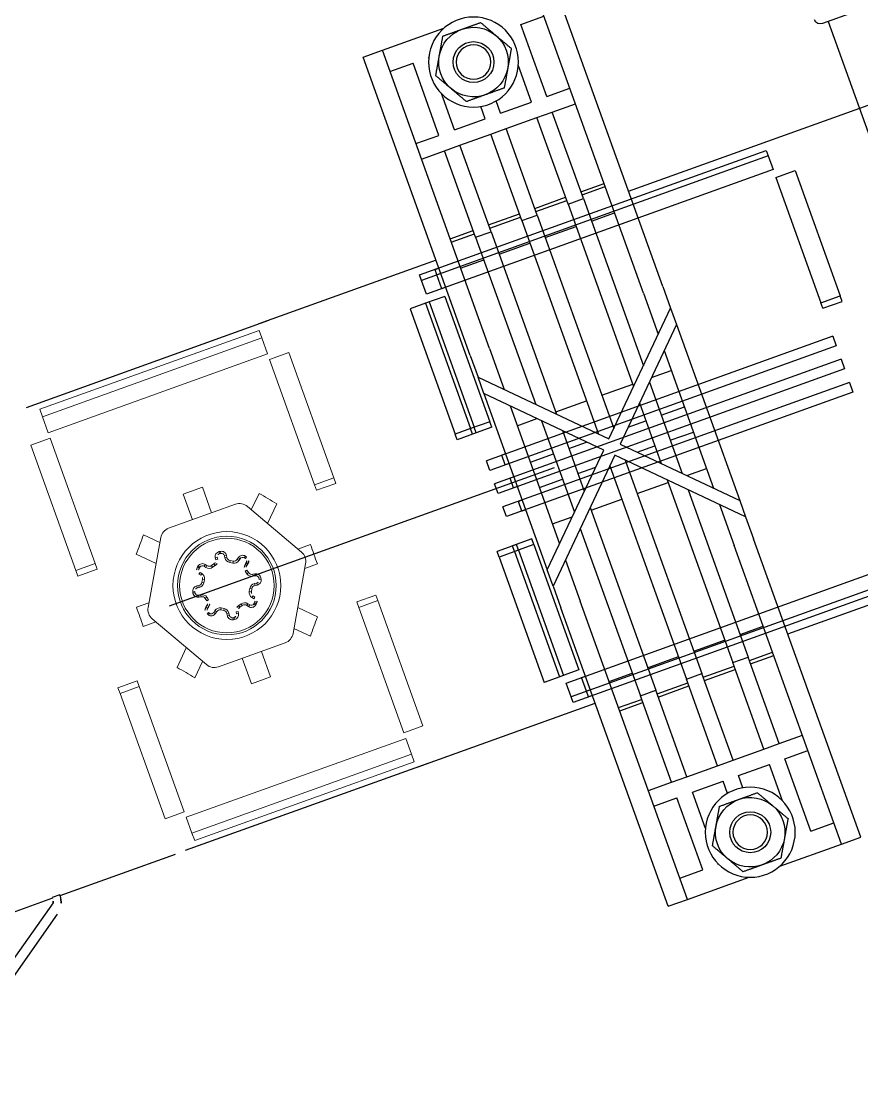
# Model space of a CAD drawing. Header units: millimetres. Extents: x 646993 to 648849, y 9708034 to 9709424.
# Drawn here: x 648237.9646 to 648238.17, y 9709064.9451 to 9709065.205 of the extents above; entities that cross this region are included whole.
import ezdxf

# ---------------------------------------------------------------- set-up
doc = ezdxf.new("R2010")
doc.units = ezdxf.units.MM
doc.header["$LTSCALE"] = 5
doc.header["$XCLIPFRAME"] = 2
doc.linetypes.add('TRAZO_Y_PUNTO', pattern=[1, 0.5, -0.25, 0, -0.25])
doc.layers.add('01-TEXTOS', color=4, linetype='Continuous')
doc.styles.add('Tex40', font='romans.shx', dxfattribs={"width": 0.7, "height": 0.045})
doc.dimstyles.new('1_25', dxfattribs={"dimtxt": 0.055, "dimasz": 0.02, "dimexe": 0.015, "dimexo": 0, "dimgap": 0.0375, "dimtad": 1, "dimtoh": 1, "dimzin": 1, "dimdsep": 46, "dimtxsty": 'Tex40', "dimblk": 'DOT', "dimcen": 0, "dimdle": 0.0375, "dimclrd": 256, "dimclre": 256, "dimclrt": 4, "dimadec": 0, "dimazin": 1, "dimtfac": 1, "dimtix": 1, "dimtmove": 1, "dimatfit": 0, "dimldrblk": 'DOTSMALL', "dimfxl": 0.0015, "dimtfill": 1, "dimtolj": 1, "dimtzin": 0, "dimlwd": -1, "dimlwe": -1, "dimarcsym": 0})
picture_1 = doc.add_image_def('image1.jpg', size_in_pixel=(1920, 925))
picture_2 = doc.add_image_def('image2.ecw', size_in_pixel=(12715, 11262))

# ---------------------------------------------------------------- blocks, each defined once
blk = doc.blocks.new('DIGESTOR_CAMPAMENTOS')
for p, q in [((-0.05750000000034561, -0.5705194696471381), (-0.05750000000034561, -0.4245194696471799)), ((0.05749999999977717, -0.5705194696471381), (0.05749999999977717, -0.4245194696471799)), ((-0.08000000000060936, -0.4460908982182445), (-0.08000000000060936, -0.512090898218247)), ((-0.08000000000060936, -0.5105908982182541), (0.07999999999969987, -0.5105908982182541)), ((-0.04850000000021737, -0.5355194696470846), (-0.04850000000021737, -0.5305194696471176)), ((-0.04850000000021737, -0.5305194696471176), (-0.01595171326835043, -0.5305194696471176)), ((-0.01595171326846412, -0.5355194696470846), (-0.01595171326846412, -0.5305194696471176)), ((-0.01450000000022555, -0.5305194696471176), (-0.01595171326846412, -0.5305194696471176)), ((-0.01450000000022555, -0.5355194696470846), (-0.01450000000022555, -0.5305194696471176)), ((-0.05548909423157511, -0.5355194696470846), (-0.05405440560969055, -0.5355194696470846)), ((-0.05548909423146142, -0.625519469647088), (-0.05548909423157511, -0.5355194696470846)), ((-0.05405440560969055, -0.5355194696470846), (-0.05049752469210489, -0.5355194696470846)), ((-0.05405440560969055, -0.5355194696470846), (-0.05405440560969055, -0.625519469647088)), ((-0.05049752469210489, -0.5355194696470846), (-0.05049752469210489, -0.625519469647088)), ((-0.04850000000021737, -0.5355194696470846), (-0.01595171326835043, -0.5355194696470846)), ((-0.01450000000022555, -0.5355194696470846), (-0.01595171326846412, -0.5355194696470846)), ((-0.007249999999771717, -0.5355194696470846), (-0.004750000000058208, -0.5355194696470846)), ((-0.007249999999771717, -0.5355194696470846), (-0.007249999999771717, -0.625519469647088)), ((-0.004750000000058208, -0.5355194696470846), (-0.004750000000058208, -0.625519469647088)), ((-0.001250000000368345, -0.5355194696470846), (-0.001250000000368345, -0.625519469647088)), ((-0.001250000000368345, -0.5355194696470846), (0.001249999999799911, -0.5355194696470846)), ((0.001249999999799911, -0.5355194696470846), (0.001249999999799911, -0.625519469647088)), ((0.004749999999944521, -0.5355194696470846), (0.007249999999771717, -0.5355194696470846)), ((0.004749999999944521, -0.5355194696470846), (0.004749999999944521, -0.625519469647088)), ((0.007249999999771717, -0.5355194696470846), (0.007249999999771717, -0.625519469647088)), ((0.05049752469165014, -0.625519469647088), (0.05049752469165014, -0.5355194696470846)), ((0.05405440560912211, -0.5355194696470846), (0.05405440560912211, -0.625519469647088)), ((0.05548909423146142, -0.5355194696470846), (0.05548909423134774, -0.625519469647088)), ((-0.03276529816889706, -0.5705194696471381), (-0.1102500000000646, -0.5705194696471381)), ((-0.03276529816889706, -0.5705194696471381), (-0.02712132034378101, -0.5705194696471381)), ((-0.002121320343803745, -0.5955194696471438), (-0.02712132034378101, -0.5705194696471381)), ((-0.02712132034378101, -0.5705194696471381), (-0.02287867965674195, -0.5705194696471381)), ((-0.02287867965674195, -0.5705194696471381), (-2.273736754432321e-13, -0.5933981493035674)), ((-0.02287867965662826, -0.5705194696471381), (0.02287867965605983, -0.5705194696471381)), ((-2.273736754432321e-13, -0.5933981493035674), (0.02287867965605983, -0.5705194696471381)), ((0.02712132034321257, -0.5705194696471381), (0.002121320343348998, -0.5955194696471438)), ((0.02287867965605983, -0.5705194696471381), (0.02712132034321257, -0.5705194696471381)), ((0.02712132034321257, -0.5705194696471381), (0.03276529816832863, -0.5705194696471381)), ((0.1102499999999509, -0.5705194696471381), (0.03276529816832863, -0.5705194696471381)), ((0.1102499999999509, -0.5755194696471051), (0.1102499999999509, -0.5705194696471381)), ((-0.03276529816889706, -0.5755194696471051), (-0.1102500000000646, -0.5755194696471051)), ((-0.1047500000001946, -0.5815194696471053), (-0.1047500000001946, -0.5755194696471051)), ((-0.0860000000003538, -0.5815194696471053), (-0.0860000000003538, -0.5755194696471051)), ((-0.08200000000022101, -0.5815194696471053), (-0.08200000000022101, -0.5755194696471051)), ((-0.06129641098800676, -0.5815194696471053), (-0.06129641098800676, -0.5755194696471051)), ((-0.0604573986795458, -0.5815194696471053), (-0.0604573986795458, -0.5755194696471051)), ((-0.05368659050463975, -0.5815194696471053), (-0.05368659050463975, -0.5755194696471051)), ((-0.03276529816889706, -0.5755194696471051), (-0.02212132034378556, -0.5755194696471051)), ((-0.01787867965663281, -0.5755194696471051), (0.01787867965606438, -0.5755194696471051)), ((-0.01275000000021009, -0.5806481493035278), (-0.01275000000021009, -0.5755194696471051)), ((-0.00325816588087946, -0.5815194696471053), (-0.00325816588087946, -0.5755194696471051)), ((0.003258165880311026, -0.5815194696471053), (0.003258165880311026, -0.5755194696471051)), ((0.01274999999964166, -0.5806481493035278), (0.01274999999964166, -0.5755194696471051)), ((0.02212132034321712, -0.5755194696471051), (0.03276529816832863, -0.5755194696471051)), ((0.1102499999999509, -0.5755194696471051), (0.03276529816832863, -0.5755194696471051)), ((0.05368659050441238, -0.5815194696471053), (0.05368659050441238, -0.5755194696471051)), ((0.06045739867897737, -0.5815194696471053), (0.06045739867897737, -0.5755194696471051)), ((0.06129641098777938, -0.5815194696471053), (0.06129641098777938, -0.5755194696471051)), ((0.08199999999965257, -0.5815194696471053), (0.08199999999965257, -0.5755194696471051)), ((0.08599999999978536, -0.5815194696471053), (0.08599999999978536, -0.5755194696471051)), ((0.1047499999996262, -0.5815194696471053), (0.1047499999996262, -0.5755194696471051)), ((0.1102499999999509, -0.591527289789866), (0.1102499999999509, -0.5755194696471051)), ((-0.0860000000003538, -0.5815194696471053), (-0.1047500000001946, -0.5815194696471053)), ((-0.08200000000022101, -0.5855194696471813), (-0.08200000000022101, -0.5815194696471053)), ((-0.05953816804367307, -0.5815194696471053), (-0.08200000000022101, -0.5815194696471053)), ((-0.05953816804367307, -0.5855194696471813), (-0.05953816804367307, -0.5815194696471053)), ((-0.05953816804367307, -0.5815194696471053), (-0.01612132034381375, -0.5815194696471053)), ((-0.01187867965677469, -0.5815194696471053), (0.01187867965620626, -0.5815194696471053)), ((0.01612132034324532, -0.5815194696471053), (0.05953816804310463, -0.5815194696471053)), ((0.05953816804310463, -0.5855194696471813), (0.05953816804310463, -0.5815194696471053)), ((0.08199999999965257, -0.5815194696471053), (0.05953816804310463, -0.5815194696471053)), ((0.08199999999965257, -0.5855194696471813), (0.08199999999965257, -0.5815194696471053)), ((0.1047499999996262, -0.5815194696471053), (0.08599999999978536, -0.5815194696471053)), ((-0.1045825757037164, -0.5855194696471813), (-0.1047500000001946, -0.5855194696471813)), ((-0.1047500000001946, -0.585597902226624), (-0.1047500000001946, -0.5855194696471813)), ((-0.0860000000003538, -0.5855194696471813), (-0.09541742430042177, -0.5855194696471813)), ((-0.0860000000003538, -0.5935194696471058), (-0.0860000000003538, -0.5855194696471813)), ((-0.08200000000022101, -0.5935194696471058), (-0.08200000000022101, -0.5855194696471813)), ((-0.05953816804367307, -0.5855194696471813), (-0.08200000000022101, -0.5855194696471813)), ((-0.06129641098800676, -0.5935194696471058), (-0.06129641098800676, -0.5855194696471813)), ((-0.0604573986795458, -0.5935194696471058), (-0.0604573986795458, -0.5855194696471813)), ((-0.05953816804367307, -0.5855194696471813), (-0.01212132034379465, -0.5855194696471813)), ((-0.05368659050463975, -0.5935194696471058), (-0.05368659050463975, -0.5855194696471813)), ((-0.01275000000021009, -0.5935194696471058), (-0.01275000000021009, -0.5855194696471813)), ((-0.007878679656641907, -0.5855194696471813), (0.00787867965618716, -0.5855194696471813)), ((-0.00325816588087946, -0.5901399834229153), (-0.00325816588087946, -0.5855194696471813)), ((0.003258165880311026, -0.5901399834229153), (0.003258165880311026, -0.5855194696471813)), ((0.01212132034322622, -0.5855194696471813), (0.05953816804310463, -0.5855194696471813)), ((0.01274999999964166, -0.5935194696471058), (0.01274999999964166, -0.5855194696471813)), ((0.05368659050441238, -0.5935194696471058), (0.05368659050441238, -0.5855194696471813)), ((0.08199999999965257, -0.5855194696471813), (0.05953816804310463, -0.5855194696471813)), ((0.06045739867897737, -0.5935194696471058), (0.06045739867897737, -0.5855194696471813)), ((0.06129641098777938, -0.5935194696471058), (0.06129641098777938, -0.5855194696471813)), ((0.08199999999965257, -0.5935194696471058), (0.08199999999965257, -0.5855194696471813)), ((0.08599999999978536, -0.5935194696471058), (0.08599999999978536, -0.5855194696471813)), ((0.09541742431338207, -0.5855194696471813), (0.08599999999978536, -0.5855194696471813)), ((0.1047499999996262, -0.5855194696471813), (0.1045825756899603, -0.5855194696471813)), ((0.1047499999996262, -0.5855979022328768), (0.1047499999996262, -0.5855194696471813)), ((-0.0860000000003538, -0.5935194696471058), (-0.08918334617510482, -0.5935194696471058)), ((-0.08200000000022101, -0.5975194696471817), (-0.08200000000022101, -0.5935194696471058)), ((-0.05953816804367307, -0.5935194696471058), (-0.08200000000022101, -0.5935194696471058)), ((-0.05953816804367307, -0.5975194696471817), (-0.05953816804367307, -0.5935194696471058)), ((-0.05953816804367307, -0.5935194696471058), (-0.004121320343642765, -0.5935194696471058)), ((0.004121320343529078, -0.5935194696471058), (0.05953816804310463, -0.5935194696471058)), ((0.05953816804310463, -0.5975194696471817), (0.05953816804310463, -0.5935194696471058)), ((0.08199999999965257, -0.5935194696471058), (0.05953816804310463, -0.5935194696471058)), ((0.08199999999965257, -0.5975194696471817), (0.08199999999965257, -0.5935194696471058)), ((0.08918334617590062, -0.5935194696471058), (0.08599999999978536, -0.5935194696471058)), ((-0.0860000000003538, -0.5975194696471817), (-0.089183346176128, -0.5975194696471817)), ((-0.0860000000003538, -0.6055194696471062), (-0.0860000000003538, -0.5975194696471817)), ((-0.08200000000022101, -0.6055194696471062), (-0.08200000000022101, -0.5975194696471817)), ((-0.05953816804367307, -0.5975194696471817), (-0.08200000000022101, -0.5975194696471817)), ((-0.06129641098800676, -0.6055194696471062), (-0.06129641098800676, -0.5975194696471817)), ((-0.0604573986795458, -0.6055194696471062), (-0.0604573986795458, -0.5975194696471817)), ((-0.05953816804367307, -0.5975194696471817), (-0.004121320343642765, -0.5975194696471817)), ((-0.05368659050463975, -0.6055194696471062), (-0.05368659050463975, -0.5975194696471817)), ((-0.02712132034378101, -0.6205194696471779), (-0.002121320343803745, -0.5955194696471438)), ((-2.273736754432321e-13, -0.5976407899906633), (-0.02287867965674195, -0.6205194696471779)), ((-0.01275000000021009, -0.6055194696471062), (-0.01275000000021009, -0.5975194696471817)), ((0.02287867965605983, -0.6205194696471779), (-2.273736754432321e-13, -0.5976407899906633)), ((0.002121320343348998, -0.5955194696471438), (0.02712132034321257, -0.6205194696471779)), ((0.004121320343529078, -0.5975194696471817), (0.05953816804310463, -0.5975194696471817)), ((0.01274999999964166, -0.6055194696471062), (0.01274999999964166, -0.5975194696471817)), ((0.05368659050441238, -0.6055194696471062), (0.05368659050441238, -0.5975194696471817)), ((0.08199999999965257, -0.5975194696471817), (0.05953816804310463, -0.5975194696471817)), ((0.06045739867897737, -0.6055194696471062), (0.06045739867897737, -0.5975194696471817)), ((0.06129641098777938, -0.6055194696471062), (0.06129641098777938, -0.5975194696471817)), ((0.08199999999965257, -0.6055194696471062), (0.08199999999965257, -0.5975194696471817)), ((0.08599999999978536, -0.6055194696471062), (0.08599999999978536, -0.5975194696471817)), ((0.08918334617453638, -0.5975194696471817), (0.08599999999978536, -0.5975194696471817)), ((-0.1102500000000646, -0.6155194696470971), (-0.1102500000000646, -0.5995116495043646)), ((0.1102499999999509, -0.6155194696470971), (0.1102499999999509, -0.5995116495105322)), ((-0.00325816588087946, -0.6055194696471062), (-0.00325816588087946, -0.6008989558714006)), ((0.003258165880311026, -0.6055194696471062), (0.003258165880311026, -0.6008989558714006)), ((-0.1047500000001946, -0.6055194696471062), (-0.1047500000001946, -0.6054410370613823)), ((-0.1045825756901877, -0.6055194696471062), (-0.1047500000001946, -0.6055194696471062)), ((-0.0860000000003538, -0.6055194696471062), (-0.0954174243139505, -0.6055194696471062)), ((-0.08200000000022101, -0.6095194696471822), (-0.08200000000022101, -0.6055194696471062)), ((-0.05953816804367307, -0.6055194696471062), (-0.08200000000022101, -0.6055194696471062)), ((-0.05953816804367307, -0.6095194696471822), (-0.05953816804367307, -0.6055194696471062)), ((-0.05953816804367307, -0.6055194696471062), (-0.01212132034379465, -0.6055194696471062)), ((-0.007878679656641907, -0.6055194696471062), (0.00787867965618716, -0.6055194696471062)), ((0.01212132034322622, -0.6055194696471062), (0.05953816804310463, -0.6055194696471062)), ((0.08199999999965257, -0.6055194696471062), (0.05953816804310463, -0.6055194696471062)), ((0.05953816804310463, -0.6095194696471822), (0.05953816804310463, -0.6055194696471062)), ((0.08199999999965257, -0.6095194696471822), (0.08199999999965257, -0.6055194696471062)), ((0.09541742429973965, -0.6055194696471062), (0.08599999999978536, -0.6055194696471062)), ((0.1047499999996262, -0.6055194696471062), (0.104582575703148, -0.6055194696471062)), ((0.1047499999996262, -0.6055194696471062), (0.1047499999996262, -0.6054410370675214)), ((-0.1047500000001946, -0.6155194696470971), (-0.1047500000001946, -0.6095194696471822)), ((-0.0860000000003538, -0.6095194696471822), (-0.1047500000001946, -0.6095194696471822)), ((-0.0860000000003538, -0.6155194696470971), (-0.0860000000003538, -0.6095194696471822)), ((-0.08200000000022101, -0.6155194696470971), (-0.08200000000022101, -0.6095194696471822)), ((-0.05953816804367307, -0.6095194696471822), (-0.08200000000022101, -0.6095194696471822)), ((-0.06129641098800676, -0.6155194696470971), (-0.06129641098800676, -0.6095194696471822)), ((-0.0604573986795458, -0.6155194696470971), (-0.0604573986795458, -0.6095194696471822)), ((-0.05953816804367307, -0.6095194696471822), (-0.01612132034381375, -0.6095194696471822)), ((-0.05368659050463975, -0.6155194696470971), (-0.05368659050463975, -0.6095194696471822)), ((-0.01275000000021009, -0.6155194696470971), (-0.01275000000021009, -0.6103907899906176)), ((-0.01187867965677469, -0.6095194696471822), (0.01187867965620626, -0.6095194696471822)), ((-0.00325816588087946, -0.6155194696470971), (-0.00325816588087946, -0.6095194696471822)), ((0.003258165880311026, -0.6155194696470971), (0.003258165880311026, -0.6095194696471822)), ((0.01274999999964166, -0.6155194696470971), (0.01274999999964166, -0.6103907899906176)), ((0.01612132034324532, -0.6095194696471822), (0.05953816804310463, -0.6095194696471822)), ((0.05368659050441238, -0.6155194696470971), (0.05368659050441238, -0.6095194696471822)), ((0.08199999999965257, -0.6095194696471822), (0.05953816804310463, -0.6095194696471822)), ((0.06045739867897737, -0.6155194696470971), (0.06045739867897737, -0.6095194696471822)), ((0.06129641098777938, -0.6155194696470971), (0.06129641098777938, -0.6095194696471822)), ((0.08199999999965257, -0.6155194696470971), (0.08199999999965257, -0.6095194696471822)), ((0.08599999999978536, -0.6155194696470971), (0.08599999999978536, -0.6095194696471822)), ((0.1047499999996262, -0.6095194696471822), (0.08599999999978536, -0.6095194696471822)), ((0.1047499999996262, -0.6155194696470971), (0.1047499999996262, -0.6095194696471822)), ((-0.1102500000000646, -0.6205194696471779), (-0.1102500000000646, -0.6155194696470971)), ((-0.03276529816889706, -0.6155194696470971), (-0.1102500000000646, -0.6155194696470971)), ((-0.03276529816889706, -0.6155194696470971), (-0.02212132034378556, -0.6155194696470971)), ((-0.01787867965663281, -0.6155194696470971), (0.01787867965606438, -0.6155194696470971)), ((0.02212132034321712, -0.6155194696470971), (0.03276529816832863, -0.6155194696470971)), ((0.1102499999999509, -0.6155194696470971), (0.03276529816832863, -0.6155194696470971)), ((0.1102499999999509, -0.6205194696471779), (0.1102499999999509, -0.6155194696470971)), ((-0.03276529816889706, -0.6205194696471779), (-0.1102500000000646, -0.6205194696471779)), ((-0.05750000000034561, -0.6205194696471779), (-0.05750000000034561, -0.6665194696468291)), ((-0.05548909423157511, -0.6215194696470974), (-0.05548909423157511, -0.6205194696471779)), ((-0.05405440560969055, -0.6205194696471779), (-0.05405440560969055, -0.6215194696470974)), ((-0.05049752469221858, -0.6205194696471779), (-0.05049752469221858, -0.6215194696470974)), ((-0.03276529816889706, -0.6205194696471779), (-0.02712132034378101, -0.6205194696471779)), ((-0.02287867965674195, -0.6205194696471779), (-0.02712132034378101, -0.6205194696471779)), ((-0.02287867965662826, -0.6205194696471779), (0.02287867965605983, -0.6205194696471779)), ((-0.007249999999771717, -0.6205194696471779), (-0.007249999999771717, -0.6215194696470974)), ((-0.004750000000058208, -0.6205194696471779), (-0.004750000000058208, -0.6215194696470974)), ((-0.001250000000368345, -0.6205194696471779), (-0.001250000000368345, -0.6215194696470974)), ((0.001249999999799911, -0.6205194696471779), (0.001249999999799911, -0.6215194696470974)), ((0.004749999999944521, -0.6205194696471779), (0.004749999999944521, -0.6215194696470974)), ((0.007249999999771717, -0.6205194696471779), (0.007249999999771717, -0.6215194696470974)), ((0.02712132034321257, -0.6205194696471779), (0.02287867965605983, -0.6205194696471779)), ((0.02712132034321257, -0.6205194696471779), (0.03276529816832863, -0.6205194696471779)), ((0.1102499999999509, -0.6205194696471779), (0.03276529816832863, -0.6205194696471779)), ((0.05049752469165014, -0.6215194696470974), (0.05049752469165014, -0.6205194696471779)), ((0.05405440560912211, -0.6205194696471779), (0.05405440560912211, -0.6215194696470974)), ((0.05548909423146142, -0.6205194696471779), (0.05548909423134774, -0.6215194696470974)), ((0.05749999999977717, -0.6665194696468291), (0.05749999999977717, -0.6205194696471779)), ((-0.05405440560969055, -0.6215194696470974), (-0.05548909423157511, -0.6215194696470974)), ((-0.05049752469221858, -0.6215194696470974), (-0.05405440560969055, -0.6215194696470974)), ((-0.04850000000021737, -0.6215194696470974), (-0.04850000000021737, -0.6265194696471781)), ((-0.04850000000021737, -0.6215194696470974), (-0.01595171326846412, -0.6215194696470974)), ((-0.01595171326846412, -0.6215194696470974), (-0.01595171326846412, -0.6265194696471781)), ((-0.01450000000022555, -0.6215194696470974), (-0.01595171326846412, -0.6215194696470974)), ((-0.01450000000022555, -0.6215194696470974), (-0.01450000000022555, -0.6265194696471781)), ((-0.004750000000058208, -0.6215194696470974), (-0.007249999999771717, -0.6215194696470974)), ((0.001249999999799911, -0.6215194696470974), (-0.001250000000368345, -0.6215194696470974)), ((0.007249999999771717, -0.6215194696470974), (0.004749999999944521, -0.6215194696470974)), ((0.01449999999965712, -0.6215194696470974), (0.01449999999965712, -0.6265194696471781)), ((0.0159517132668725, -0.6215194696470974), (0.01449999999965712, -0.6215194696470974)), ((0.0159517132668725, -0.6215194696470974), (0.0159517132668725, -0.6265194696471781)), ((0.0159517132668725, -0.6215194696470974), (0.04849999999964894, -0.6215194696470974)), ((0.04849999999964894, -0.6215194696470974), (0.04849999999964894, -0.6265194696471781)), ((0.05405440560912211, -0.6215194696470974), (0.05049752469165014, -0.6215194696470974)), ((0.05548909423134774, -0.6215194696470974), (0.05405440560912211, -0.6215194696470974)), ((-0.05405440560969055, -0.625519469647088), (-0.05548909423146142, -0.625519469647088)), ((-0.05049752469210489, -0.625519469647088), (-0.05405440560969055, -0.625519469647088)), ((-0.04850000000021737, -0.625519469647088), (-0.04850000000021737, -0.6305194696470835)), ((-0.04850000000021737, -0.625519469647088), (-0.01595171326835043, -0.625519469647088)), ((-0.01450000000022555, -0.625519469647088), (-0.01595171326846412, -0.625519469647088)), ((-0.01595171326846412, -0.625519469647088), (-0.01595171326846412, -0.6305194696470835)), ((-0.01450000000022555, -0.625519469647088), (-0.01450000000022555, -0.6305194696470835)), ((-0.004750000000058208, -0.625519469647088), (-0.007249999999771717, -0.625519469647088)), ((0.001249999999799911, -0.625519469647088), (-0.001250000000368345, -0.625519469647088)), ((0.007249999999771717, -0.625519469647088), (0.004749999999944521, -0.625519469647088)), ((0.0159517132668725, -0.625519469647088), (0.01449999999965712, -0.625519469647088)), ((0.01449999999965712, -0.625519469647088), (0.01449999999965712, -0.6305194696470835)), ((0.0159517132668725, -0.625519469647088), (0.0159517132668725, -0.6305194696470835)), ((0.0159517132668725, -0.625519469647088), (0.04849999999964894, -0.625519469647088)), ((0.04849999999964894, -0.625519469647088), (0.04849999999964894, -0.6305194696470835)), ((0.05405440560912211, -0.625519469647088), (0.05049752469165014, -0.625519469647088)), ((0.05548909423134774, -0.625519469647088), (0.05405440560912211, -0.625519469647088)), ((-0.04850000000021737, -0.6265194696471781), (-0.01595171326846412, -0.6265194696471781)), ((-0.01450000000022555, -0.6265194696471781), (-0.01595171326846412, -0.6265194696471781)), ((0.0159517132668725, -0.6265194696471781), (0.01449999999965712, -0.6265194696471781)), ((0.0159517132668725, -0.6265194696471781), (0.04849999999964894, -0.6265194696471781)), ((-0.04850000000021737, -0.6305194696470835), (-0.01595171326835043, -0.6305194696470835)), ((-0.01450000000022555, -0.6305194696470835), (-0.01595171326846412, -0.6305194696470835)), ((0.0159517132668725, -0.6305194696470835), (0.01449999999965712, -0.6305194696470835)), ((0.0159517132668725, -0.6305194696470835), (0.04849999999964894, -0.6305194696470835)), ((-0.05750000000034561, -0.6640194696468882), (-0.05750000000034561, -0.7270194696468479)), ((0.05749999999977717, -0.6640194696468882), (0.05749999999977717, -0.7270194696468479)), ((0.05749999999977717, -0.7595194696471026), (0.05749999999977717, -0.7295194696467888)), ((0.05749999999977717, -0.7595194696471026), (0.05728219618674757, -0.7595194696471026)), ((0.05728219618674757, -0.7595194696471026), (0.05728219618674757, -0.7615194696471406)), ((0.05728219618674757, -0.7615194696471406), (0.05749999999977717, -0.7615194696471406)), ((0.05749130369008526, -0.7615194696471406), (0.05749130369008526, -0.7775194696471033)), ((0.0585914189172172, -0.7617250457805085), (0.06969544786420556, -0.7775194696471033)), ((0.08399999999994634, -0.7935194696471797), (0.06159031946037885, -0.7616438328985851))]:
    blk.add_line(p, q)
at = {"lineweight": 0}
for p, q in [((-0.04850000000033106, -0.6620194696468502), (-0.01595171326857781, -0.6620194696468502)), ((-0.04850000000021737, -0.6670194696468457), (-0.04850000000021737, -0.6620194696468502)), ((-0.01450000000022555, -0.6620194696468502), (-0.01595171326857781, -0.6620194696468502)), ((-0.01595171326857781, -0.6670194696468457), (-0.01595171326857781, -0.6620194696468502)), ((-0.01450000000022555, -0.6670194696468457), (-0.01450000000022555, -0.6620194696468502)), ((0.0159517132668725, -0.6620194696468502), (0.01449999999965712, -0.6620194696468502)), ((0.01449999999965712, -0.6670194696468457), (0.01449999999965712, -0.6620194696468502)), ((0.0159517132668725, -0.6620194696468502), (0.04849999999953525, -0.6620194696468502)), ((0.0159517132668725, -0.6670194696468457), (0.0159517132668725, -0.6620194696468502)), ((0.04849999999964894, -0.6670194696468457), (0.04849999999964894, -0.6620194696468502)), ((-0.05600536435144932, -0.7240194696468905), (-0.05600536435144932, -0.6670194696468457)), ((-0.05405440560980423, -0.6670194696468457), (-0.05600536435144932, -0.6670194696468457)), ((-0.04992744736148325, -0.6670194696468457), (-0.05405440560980423, -0.6670194696468457)), ((-0.05405440560980423, -0.7240194696468905), (-0.05405440560980423, -0.6670194696468457)), ((-0.04992744736148325, -0.7240194696468905), (-0.04992744736148325, -0.6670194696468457)), ((-0.04850000000033106, -0.6670194696468457), (-0.01595171326857781, -0.6670194696468457)), ((-0.01450000000022555, -0.6670194696468457), (-0.01595171326857781, -0.6670194696468457)), ((0.0159517132668725, -0.6670194696468457), (0.01449999999965712, -0.6670194696468457)), ((0.0159517132668725, -0.6670194696468457), (0.04849999999953525, -0.6670194696468457)), ((0.04992744736068744, -0.7240194696468905), (0.04992744736068744, -0.6670194696468457)), ((0.05405440560900843, -0.6670194696468457), (0.04992744736068744, -0.6670194696468457)), ((0.05405440560900843, -0.7240194696468905), (0.05405440560900843, -0.6670194696468457)), ((0.05600536435076719, -0.6670194696468457), (0.05405440560900843, -0.6670194696468457)), ((0.05600536435076719, -0.7240194696468905), (0.05600536435076719, -0.6670194696468457)), ((-0.002500000000168257, -0.676178235628953), (-0.002500000000168257, -0.6729039222529707)), ((0.002499999999827196, -0.676178235628953), (0.002499999999827196, -0.6729039222529707)), ((-0.01650000000017826, -0.6842611393976199), (-0.001500000000191903, -0.6756008853597564)), ((0.001499999999623469, -0.6756008853597564), (0.0164999999998372, -0.6842611393976199)), ((-0.01093547585605847, -0.6810484598850621), (-0.01470639973729249, -0.6772775360040271)), ((0.01093547585549004, -0.6810484598850621), (0.01470639973661036, -0.6772775360040271)), ((-0.01541835321677354, -0.6836366503361262), (-0.01854323844645478, -0.6805117651066155)), ((0.01541835321654617, -0.6836366503361262), (0.01854323844577266, -0.6805117651066155)), ((-0.01800000000037016, -0.7041797236846321), (-0.01800000000037016, -0.6868592156089335)), ((-0.004995632370423664, -0.6886407955580296), (-0.005235223023532853, -0.6888213400649192)), ((-0.004995632370423664, -0.6886407955580296), (-0.004694724858950394, -0.689040113313041)), ((-0.0003773703143679086, -0.6881451838070802), (-0.0004476538882727255, -0.6886452774184875)), ((-0.0004476538882727255, -0.6886452774184875), (4.748014634969877e-05, -0.688714863969011)), ((-0.0003773703143679086, -0.6881451838070802), (0.0001177637199134551, -0.688214770357547)), ((4.748014634969877e-05, -0.6887148639689542), (0.0001177637199134551, -0.688214770357547)), ((0.001034431147672876, -0.6870813150974016), (0.0009648445972061381, -0.6875764491317682)), ((0.0009648445972061381, -0.6875764491317682), (0.001261925017729482, -0.6876182010620369)), ((0.00133151156819622, -0.6871230670276134), (0.001034431147672876, -0.6870813150974016)), ((0.00133151156819622, -0.6871230670276134), (0.001261925017729482, -0.6876182010620369)), ((0.00190024624362195, -0.6884652819393011), (0.001829962670171881, -0.6889653755507652)), ((0.002395380278017001, -0.6885348684897963), (0.00190024624362195, -0.6884652819393011)), ((0.002325096704339558, -0.6890349621012319), (0.002395380278017001, -0.6885348684897963)), ((0.01799999999968804, -0.6868592156089335), (0.01799999999968804, -0.7041797236846321)), ((-0.005481248632008828, -0.6905719032314721), (-0.005081930877167906, -0.6902709957198567)), ((-0.005481248632008828, -0.6905719032314721), (-0.00517732703974616, -0.6909752208066777)), ((-0.005235223023532853, -0.6888213400649192), (-0.004934315511945897, -0.6892206578199307)), ((-0.00517732703974616, -0.6909752208066777), (-0.004778009284677864, -0.6906743132952045)), ((-0.004778009284677864, -0.6906743132952045), (-0.005081930877167906, -0.6902709957198567)), ((-0.004934315511945897, -0.6892206578199307), (-0.004694724858950394, -0.689040113313041)), ((-0.003245069204126594, -0.6888868211666477), (-0.003644386958967516, -0.689187728678121)), ((-0.003644386958967516, -0.689187728678121), (-0.003340465366704848, -0.6895910462534118)), ((-0.003340465366704848, -0.6895910462534118), (-0.002941147611522865, -0.6892901387418533)), ((-0.002941147611522865, -0.6892901387418533), (-0.003245069204126594, -0.6888868211666477)), ((-0.001187541952958782, -0.6894742519579324), (-0.001892132097736976, -0.6896564713591715)), ((-0.001892132097736976, -0.6896564713591715), (-0.001766942095400736, -0.6901405451793039)), ((-0.001766942095400736, -0.6901405451793039), (-0.001062351950622542, -0.6899583257780932)), ((-0.001062351950622542, -0.6899583257780932), (-0.001187541952958782, -0.6894742519579324)), ((0.001829962670171881, -0.6889653755507652), (0.002325096704339558, -0.6890349621012319)), ((0.002807826410048619, -0.6900357643625625), (0.002554057228735473, -0.6904665789428179)), ((0.002554057228735473, -0.6904665789428179), (0.00318112627235223, -0.6908359508378794)), ((0.003434895453779063, -0.6904051362575956), (0.002807826410048619, -0.6900357643625625)), ((0.00318112627235223, -0.6908359508378794), (0.003434895453779063, -0.6904051362575956)), ((0.004947566415239635, -0.6900382210149303), (0.004544248840034015, -0.6903421426072214)), ((0.004544248840034015, -0.6903421426072214), (0.004845156351507285, -0.6907414603622328)), ((0.004845156351507285, -0.6907414603622328), (0.005248473926712904, -0.6904375387699702)), ((0.004947566415239635, -0.6900382210149871), (0.005248473926712904, -0.6904375387699702)), ((0.006698129581650392, -0.6902842466235768), (0.006298811826809469, -0.6905851541351637)), ((0.006298811826809469, -0.6905851541351637), (0.006479356333670694, -0.690824744788074)), ((0.006878674088511616, -0.6905238372765155), (0.006479356333670694, -0.690824744788074)), ((0.006878674088511616, -0.6905238372765155), (0.006698129581650392, -0.6902842466235768)), ((-0.0246328942174614, -0.6930194696468845), (-0.0246328942174614, -0.6980194696468516)), ((-0.01800000000037016, -0.6930194696468845), (-0.0246328942174614, -0.6930194696468845)), ((-0.006984601157228099, -0.6931240893686379), (-0.007054187707808524, -0.6936192234030045)), ((-0.007054187707808524, -0.6936192234030045), (-0.006554094096372864, -0.6936895069765683)), ((-0.006484507545906126, -0.6931943729422017), (-0.006984601157228099, -0.6931240893686379)), ((-0.006554094096372864, -0.6936895069765683), (-0.006484507545906126, -0.6931943729422017)), ((-0.005114333389428793, -0.692084574192819), (-0.005483705284518692, -0.6927116432364926)), ((-0.005483705284518692, -0.6927116432364926), (-0.005052890704178026, -0.6929654124179478)), ((-0.004683518809088127, -0.6923383433742742), (-0.005114333389428793, -0.692084574192819)), ((-0.005052890704178026, -0.6929654124179478), (-0.004683518809088127, -0.6923383433742742)), ((0.005862998287284427, -0.6936273375495148), (0.005378924467436264, -0.69375252755151)), ((0.005378924467436264, -0.69375252755151), (0.005561143868362706, -0.694457117696345)), ((0.006045217688665616, -0.6943319276943214), (0.005862998287284427, -0.6936273375495148)), ((0.006331740968562372, -0.6918750826880569), (0.005928423393243065, -0.6921790042803195)), ((0.005928423393243065, -0.6921790042803195), (0.006229330904830022, -0.6925783220353878)), ((0.006229330904830022, -0.6925783220353878), (0.006632648479921954, -0.6922744004430683)), ((0.006632648479921954, -0.6922744004430683), (0.006331740968562372, -0.6918750826880569)), ((0.01799999999968804, -0.6930194696468845), (0.02463289421677928, -0.6930194696468845)), ((0.02463289421677928, -0.6980194696468516), (0.02463289421677928, -0.6930194696468845)), ((-0.008396402619268883, -0.6941879580784018), (-0.008438154549821775, -0.6944850384989536)), ((-0.008438154549821775, -0.6944850384989536), (-0.00794302051519935, -0.6945546250494203)), ((-0.008396402619268883, -0.6941879580784018), (-0.00790126858498752, -0.6942575446288686)), ((-0.00794302051519935, -0.6945546250494203), (-0.00790126858498752, -0.6942575446288686)), ((-0.007374285839887307, -0.6958968399610796), (-0.007304699289420569, -0.6954017059267414)), ((-0.007374285839887307, -0.6958968399610796), (-0.006874192228679021, -0.6959671235347002)), ((-0.006804605678212283, -0.6954719895003336), (-0.007304699289420569, -0.6954017059267414)), ((-0.006874192228792708, -0.6959671235347002), (-0.006804605678212283, -0.6954719895003336)), ((0.005561143868362706, -0.694457117696345), (0.006045217688665616, -0.6943319276943214)), ((0.006874192228110587, -0.6950718157590359), (0.006804605677530162, -0.6955669497934025)), ((0.006804605677530162, -0.6955669497934025), (0.007304699289079508, -0.6956372333669947)), ((0.007374285839546246, -0.6951420993324859), (0.006874192228110587, -0.6950718157590359)), ((0.007374285839546246, -0.6951420993325428), (0.007304699289079508, -0.6956372333669947)), ((0.007943020514971977, -0.6964843142442021), (0.007901268584419086, -0.6967813946648391)), ((0.008438154549139654, -0.6965539007946688), (0.007943020514971977, -0.6964843142442021)), ((-0.01800000000037016, -0.6980194696468516), (-0.0246328942174614, -0.6980194696468516)), ((-0.006229330905057395, -0.698460617258263), (-0.006632648480604075, -0.6987645388506678)), ((-0.006632648480604075, -0.6987645388506678), (-0.006331740968789745, -0.6991638566056508)), ((-0.006331740968789745, -0.6991638566056508), (-0.005928423393470439, -0.6988599350132461)), ((-0.005928423393470439, -0.6988599350132461), (-0.006229330905057395, -0.698460617258263)), ((-0.00556114386893114, -0.6965818215973911), (-0.006045217689120364, -0.6967070115993863)), ((-0.006045217689120364, -0.6967070115993863), (-0.005862998287966548, -0.6974116017442213)), ((-0.005862998287966548, -0.6974116017442213), (-0.005378924467663637, -0.6972864117421125)), ((-0.005378924467663637, -0.6972864117421125), (-0.00556114386893114, -0.6965818215973911)), ((0.005052890703836965, -0.6980735268757883), (0.004683518808860754, -0.6987005959193482)), ((0.004683518808860754, -0.6987005959193482), (0.005114333388746672, -0.6989543651008603)), ((0.005483705283836571, -0.6983272960572435), (0.005052890703836965, -0.6980735268757883)), ((0.005114333388860359, -0.6989543651008603), (0.005483705283836571, -0.6983272960572435)), ((0.006554094095690743, -0.697349432317111), (0.006484507545224005, -0.6978445663515345)), ((0.006484507545224005, -0.6978445663514776), (0.006984601156659664, -0.6979148499249845)), ((0.007054187707126403, -0.6974197158906179), (0.006554094095690743, -0.697349432317111)), ((0.006984601156659664, -0.6979148499249845), (0.007054187707126403, -0.6974197158906179)), ((0.00839640261904151, -0.6968509812153059), (0.007901268584419086, -0.6967813946648391)), ((0.00839640261904151, -0.6968509812153059), (0.008438154549139654, -0.6965539007946688)), ((0.01799999999968804, -0.6980194696468516), (0.02463289421677928, -0.6980194696468516)), ((-0.00687867408908005, -0.700515102017107), (-0.006479356334011754, -0.7002141945054916)), ((-0.00687867408908005, -0.700515102017107), (-0.006698129582332513, -0.7007546926701309)), ((-0.006698129582332513, -0.7007546926701309), (-0.006298811827036843, -0.7004537851585724)), ((-0.006298811827036843, -0.7004537851585724), (-0.006479356334011754, -0.7002141945054916)), ((-0.004845156351848345, -0.7002974789313328), (-0.005248473927395025, -0.7006014005237375)), ((-0.004947566415580695, -0.701000718278749), (-0.005248473927395025, -0.7006014005237375)), ((-0.004947566415580695, -0.701000718278749), (-0.004544248840261389, -0.7006967966864011)), ((-0.004544248840261389, -0.7006967966863442), (-0.004845156351848345, -0.7002974789313328)), ((-0.003181126272693291, -0.7002029884558283), (-0.003434895454347497, -0.7006338030359984)), ((-0.003434895454347497, -0.7006338030359984), (-0.002807826410617054, -0.7010031749310599)), ((-0.002554057229303908, -0.7005723603508613), (-0.003181126272693291, -0.7002029884558283)), ((-0.002807826410617054, -0.7010031749310599), (-0.002554057229303908, -0.7005723603508613)), ((0.001766942095173363, -0.7008983941144322), (0.001062351950395168, -0.7010806135155292)), ((0.001062351950395168, -0.7010806135155292), (0.001187541952276661, -0.7015646873357468)), ((0.001187541952276661, -0.7015646873357468), (0.001892132097054855, -0.7013824679345646)), ((0.001892132097054855, -0.7013824679345646), (0.001766942095173363, -0.7008983941144322)), ((0.003340465366136414, -0.7014478930401538), (0.002941147611295492, -0.7017488005517691)), ((0.003644386958626455, -0.7018512106155299), (0.003340465366136414, -0.7014478930401538)), ((0.005177327039177726, -0.7000637184869447), (0.004778009284336804, -0.7003646259985317)), ((0.004778009284336804, -0.7003646259985317), (0.005081930876599472, -0.7007679435738225)), ((0.005481248631781455, -0.700467036062264), (0.005081930876599472, -0.7007679435738225)), ((0.005481248631781455, -0.700467036062264), (0.005177327039177726, -0.7000637184869447)), ((-0.002325096705021679, -0.7020039771925042), (-0.002395380278585435, -0.7025040708038262)), ((-0.002395380278585435, -0.7025040708038262), (-0.001900246243963011, -0.7025736573542929)), ((-0.001829962670399254, -0.7020735637429709), (-0.002325096705021679, -0.7020039771925042)), ((-0.001900246243963011, -0.7025736573542929), (-0.001829962670399254, -0.7020735637429709)), ((-0.001331511568878341, -0.7039158722659522), (-0.001261925018411603, -0.703420738231614)), ((-0.001331511568878341, -0.7039158722659522), (-0.001034431148013937, -0.7039576241963061)), ((-0.0009648445975471986, -0.7034624901619395), (-0.001261925018411603, -0.703420738231614)), ((-0.001034431148013937, -0.7039576241963061), (-0.0009648445975471986, -0.7034624901619395)), ((-4.748014669075928e-05, -0.7023240753247251), (-0.0001177637202545156, -0.7028241689360755)), ((0.0003773703141405349, -0.7028937554865422), (-0.0001177637202545156, -0.7028241689360755)), ((0.0004476538875906044, -0.7023936618751634), (-4.748014669075928e-05, -0.7023240753247251)), ((0.0003773703141405349, -0.7028937554865422), (0.0004476538875906044, -0.7023936618751634)), ((0.002941147611295492, -0.7017488005517691), (0.00324506920355816, -0.7021521181270884)), ((0.00324506920355816, -0.7021521181270884), (0.003644386958626455, -0.7018512106155299)), ((0.004934315511377463, -0.7018182814737202), (0.00469472485838196, -0.7019988259806951)), ((0.00499563237019629, -0.7023981437357065), (0.00469472485838196, -0.7019988259806951)), ((0.005235223022964419, -0.7022175992288169), (0.004934315511377463, -0.7018182814737202)), ((0.00499563237019629, -0.7023981437357065), (0.005235223022964419, -0.7022175992288169)), ((-0.001500000000191903, -0.7154380539338945), (-0.01650000000017826, -0.7067777998960594)), ((0.0164999999998372, -0.7067777998960594), (0.001499999999623469, -0.7154380539338945)), ((-0.01541835321677354, -0.7074022889575531), (-0.01854323844645478, -0.7105271741870638)), ((0.01541835321654617, -0.7074022889575531), (0.01854323844577266, -0.7105271741870638)), ((-0.01093547585605847, -0.7099904794085887), (-0.01470639973729249, -0.7137614032896238)), ((0.01093547585549004, -0.7099904794085887), (0.01470639973661036, -0.7137614032896238)), ((-0.002500000000168257, -0.7148607036646126), (-0.002500000000168257, -0.7181350170407086)), ((0.002499999999827196, -0.7148607036646695), (0.002499999999827196, -0.7181350170407086)), ((-0.05405440560980423, -0.7240194696468905), (-0.05600536435144932, -0.7240194696468905)), ((-0.04992744736148325, -0.7240194696468905), (-0.05405440560980423, -0.7240194696468905)), ((-0.04850000000021737, -0.7240194696467483), (-0.01595171326846412, -0.7240194696467483)), ((-0.04850000000021737, -0.7240194696467483), (-0.04850000000021737, -0.7290194696468291)), ((-0.01450000000022555, -0.7240194696467483), (-0.01595171326846412, -0.7240194696467483)), ((-0.01595171326846412, -0.7240194696467483), (-0.01595171326846412, -0.7290194696468291)), ((-0.01450000000022555, -0.7240194696467483), (-0.01450000000022555, -0.7290194696468291)), ((0.0159517132668725, -0.7240194696467483), (0.01449999999965712, -0.7240194696467483)), ((0.01449999999965712, -0.7240194696467483), (0.01449999999965712, -0.7290194696468291)), ((0.0159517132668725, -0.7240194696467483), (0.04849999999964894, -0.7240194696467483)), ((0.0159517132668725, -0.7240194696467483), (0.0159517132668725, -0.7290194696468291)), ((0.04849999999964894, -0.7240194696467483), (0.04849999999964894, -0.7290194696468291)), ((0.05405440560900843, -0.7240194696468905), (0.04992744736068744, -0.7240194696468905)), ((0.05600536435076719, -0.7240194696468905), (0.05405440560900843, -0.7240194696468905)), ((-0.04850000000021737, -0.7290194696468291), (-0.01595171326846412, -0.7290194696468291)), ((-0.01450000000022555, -0.7290194696468291), (-0.01595171326846412, -0.7290194696468291)), ((0.0159517132668725, -0.7290194696468291), (0.01449999999965712, -0.7290194696468291)), ((0.0159517132668725, -0.7290194696468291), (0.04849999999964894, -0.7290194696468291))]:
    blk.add_line(p, q, dxfattribs=at)
at = {"color": 252, "linetype": 'TRAZO_Y_PUNTO', "ltscale": 0.03, "true_color": 0x939598}
blk.add_lwpolyline([(2.273736754432321e-13, 1.18948053035291), (-2.273736754432321e-13, -1.189480530352881)], dxfattribs=at)
at = {"extrusion": (0, 0, -1)}
for centre, radius in [((0.1000000000020691, -0.5955194696440174), 0.01100000000000001), ((-0.1000000000015007, -0.5955194696501849), 0.01100000000000001), ((0.1000000000020691, -0.5955194696440174), 0.00422), ((-0.1000000000015007, -0.5955194696501849), 0.00422)]:
    blk.add_circle(centre, radius, dxfattribs=at)
for centre in [(-0.1000000000020691, -0.5955194696440174), (0.1000000000015007, -0.5955194696501849)]:
    blk.add_circle(centre, 0.005)
at = {"lineweight": 0}
for radius in [0.01318154754428178, 0.01206000000000131, 0.01156000000000131]:
    blk.add_circle((-2.273736754432321e-13, -0.6955194696468538), radius, dxfattribs=at)
at = {"extrusion": (0, 0, -1)}
for centre, radius, start, end in [((0.0815000000004602, -0.512090898218247), 0.0015, 180, 270), ((0.1000000000020691, -0.5955194696440174), 0.008499999999999983, 60.000000000481, 119.999999999519), ((-0.1000000000015007, -0.5955194696501849), 0.008500000000000002, 60.000000000481, 119.999999999519), ((0.1000000000020691, -0.5955194696440174), 0.008500000000000014, 0, 60.000000000481), ((0.1000000000020691, -0.5955194696440174), 0.008500000000000087, 119.999999999519, 180), ((-0.1000000000015007, -0.5955194696501849), 0.008499999999999975, 0, 60.000000000481), ((-0.1000000000015007, -0.5955194696501849), 0.008499999999999959, 119.999999999519, 180), ((0.1000000000020691, -0.5955194696440174), 0.008499999999999959, 299.999999999519, 0), ((0.1000000000020691, -0.5955194696440174), 0.008499999999999966, 180, 240.000000000481), ((-0.1000000000015007, -0.5955194696501849), 0.00850000000000007, 299.999999999519, 0), ((-0.1000000000015007, -0.5955194696501849), 0.008500000000000016, 180, 240.000000000481), ((0.1000000000020691, -0.5955194696440174), 0.008500000000000002, 240.000000000481, 299.999999999519), ((-0.1000000000015007, -0.5955194696501849), 0.008499999999999983, 240.000000000481, 299.999999999519), ((-0.05749999999977717, -0.764519469647098), 0.00499999999999793, 90, 144.891448936233)]:
    blk.add_arc(centre, radius, start, end, dxfattribs=at)
at = {"lineweight": 0}
for centre, radius, start, end in [((-2.273736754432321e-13, -0.6781989615711836), 0.003000000000003791, 60.000000000481, 119.999999999519), ((-0.01500000000021373, -0.6868592156089335), 0.003000000000009095, 119.999999999519, 180), ((0.0149999999996453, -0.6868592156089335), 0.003000000000005609, 0, 60.000000000481), ((-0.00424336359174049, -0.6896390899455298), 0.001249999999990628, 37.00000000184321, 127.0000000018387), ((-0.001437921956721766, -0.688506104317554), 0.0009999999999954117, 284.500000002747, 352.0000000018956), ((0.0008604647714491875, -0.6883191501833039), 0.00124999999999812, 82.00000000143986, 172.0000000018956), ((0.0008604647714491875, -0.6883191501833039), 0.0007500000000027219, 82.00000000143986, 172.0000000018956), ((0.001157545191972531, -0.688360902113601), 0.0007500000000004145, 352.0000000018956, 82.00000000143986), ((0.001157545191972531, -0.688360902113601), 0.001250000000000934, 352.0000000018956, 82.00000000143986), ((-0.004482954244735993, -0.6898196344524195), 0.001249999999997554, 127.0000000018387, 217.0000000018432), ((-0.004482954244735993, -0.6898196344524195), 0.0007500000000016647, 127.0000000018387, 217.0000000018432), ((-0.005975962549882752, -0.6915770358298516), 0.001000000000002703, 329.5000000000331, 37.00000000184321), ((-0.005975962549882752, -0.6915770358298516), 0.001500000000001877, 329.5000000000331, 37.00000000184321), ((-0.00424336359174049, -0.6896390899455298), 0.0007500000000005699, 37.00000000184321, 127.0000000018387), ((-0.00214251210149996, -0.6886883237187647), 0.001499999999999425, 217.0000000018432, 284.500000002747), ((-0.00214251210149996, -0.6886883237187647), 0.000999999999999313, 217.0000000018432, 284.500000002747), ((-0.001437921956721766, -0.688506104317554), 0.00149999999999672, 284.500000002747, 352.0000000018956), ((0.003315364773015972, -0.689174135202137), 0.001500000000005268, 172.0000000018956, 239.499999999209), ((0.003315364773015972, -0.689174135202137), 0.001000000000006711, 172.0000000018956, 239.499999999209), ((0.003942433816746416, -0.6895435070972269), 0.001499999999989518, 239.499999999209, 307.0000000018387), ((0.003942433816746416, -0.6895435070972269), 0.000999999999999062, 239.5000000000339, 307.0000000018387), ((0.005699835194036496, -0.6910365154024873), 0.001250000000004479, 37.00000000184321, 127.0000000018387), ((0.005699835194036496, -0.6910365154024873), 0.0007500000000016647, 37.00000000184321, 127.0000000018387), ((0.00588037970089772, -0.6912761060555113), 0.000750000000000212, 307.0000000018387, 37.00000000184321), ((0.00588037970089772, -0.6912761060555113), 0.001249999999996458, 307.0000000018387, 37.00000000184321), ((-0.007158567533565474, -0.6943619244545687), 0.001249999999995783, 81.9999999949934, 172.0000000018956), ((-0.007158567533565474, -0.6943619244545687), 0.0007500000000009206, 82.00000000143986, 172.0000000018956), ((-0.00634533444497265, -0.6922041048734684), 0.001499999999996595, 262.0000000014398, 329.5000000028394), ((-0.00634533444497265, -0.6922041048734684), 0.0009999999999955474, 262.0000000014398, 329.5000000028394), ((0.006831145927776561, -0.693376957545496), 0.001500000000003402, 127.0000000018387, 194.5000000011696), ((0.006831145927776561, -0.693376957545496), 0.0009999999999993736, 127.0000000018387, 194.5000000011696), ((-0.007200319463663618, -0.6946590048752626), 0.001250000000006621, 172.0000000018956, 261.9999999949934), ((-0.007200319463663618, -0.6946590048752626), 0.0007499999999963053, 172.0000000018956, 262.0000000014398), ((-0.007013365329726184, -0.6969573916034335), 0.0009999999999954117, 14.50000000116956, 82.00000000143986), ((-0.007013365329726184, -0.6969573916034335), 0.001499999999996973, 14.50000000116956, 82.00000000143986), ((0.007013365329044063, -0.6940815476902173), 0.001500000000001588, 194.5000000011696, 261.9999999949934), ((0.007013365329044063, -0.6940815476902173), 0.0009999999999954117, 194.5000000011696, 262.0000000014398), ((0.007200319463322558, -0.6963799344184736), 0.0007500000000004145, 352.0000000018956, 82.00000000143986), ((0.007200319463322558, -0.6963799344184736), 0.001250000000000934, 352.0000000018956, 82.00000000143986), ((-0.005880379701579841, -0.699762833238168), 0.001249999999997554, 127.0000000018387, 217.0000000018432), ((-0.006831145928344995, -0.6976619817482401), 0.0009999999999975517, 307.0000000018387, 14.50000000116956), ((-0.006831145928344995, -0.6976619817482401), 0.001499999999997208, 307.0000000018387, 14.50000000116956), ((0.005975962549200631, -0.6994619034637708), 0.001500000000008403, 149.5000000000332, 217.0000000018432), ((0.005975962549200631, -0.6994619034637708), 0.001000000000002703, 149.5000000000332, 217.0000000018432), ((0.006345334444290529, -0.6988348344201825), 0.001499999999994748, 82.00000000143986, 149.5000000028394), ((0.006345334444290529, -0.6988348344202393), 0.0009999999999989611, 82.00000000143986, 149.5000000000332), ((0.007158567532883353, -0.696677014839139), 0.001249999999996037, 261.9999999949934, 352.0000000018956), ((0.007158567532883353, -0.696677014839139), 0.0007500000000004145, 262.0000000014398, 352.0000000018956), ((-0.00569983519460493, -0.7000024238912488), 0.00124999999999427, 217.0000000018432, 307.0000000018387), ((-0.005880379701579841, -0.699762833238168), 0.0007499999999994754, 127.0000000018387, 217.0000000018432), ((-0.00569983519460493, -0.7000024238912488), 0.0007500000000005699, 217.0000000018432, 307.0000000018387), ((-0.00394243381731485, -0.7014954321965092), 0.001499999999994234, 59.49999999920901, 127.0000000018387), ((-0.00394243381731485, -0.7014954321965092), 0.001000000000001967, 59.50000000003399, 127.0000000018387), ((-0.003315364773698093, -0.7018648040915707), 0.001000000000001731, 352.0000000018956, 59.49999999920901), ((-0.003315364773698093, -0.7018648040915707), 0.001500000000000287, 352.0000000018956, 59.49999999920901), ((0.001437921956153332, -0.7025328349761537), 0.001499999999994919, 104.500000002747, 172.0000000018956), ((0.001437921956153332, -0.7025328349761537), 0.001000000000001322, 104.500000002747, 172.0000000018956), ((0.002142512101272587, -0.7023506155749146), 0.001499999999993747, 37.00000000184321, 104.500000002747), ((0.002142512101272587, -0.7023506155749715), 0.001000000000002379, 37.00000000184321, 104.500000002747), ((0.004482954244053872, -0.7012193048411461), 0.0007500000000016647, 307.0000000018387, 37.00000000184321), ((0.004482954244053872, -0.7012193048411461), 0.001249999999997554, 307.0000000018387, 37.00000000184321), ((-0.01500000000021373, -0.7041797236846321), 0.003000000000005609, 180, 240.000000000481), ((-0.001157545192654652, -0.7026780371801351), 0.001250000000002005, 172.0000000018956, 261.9999999949934), ((-0.001157545192654652, -0.7026780371801351), 0.0007499999999970651, 172.0000000018956, 261.9999999949934), ((-0.000860464771790248, -0.7027197891103185), 0.001249999999994517, 262.0000000014398, 352.0000000018956), ((-0.000860464771790248, -0.7027197891103185), 0.0007499999999968119, 262.0000000014398, 352.0000000018956), ((0.004243363591058369, -0.7013998493481779), 0.00124999999999427, 217.0000000018432, 307.0000000018387), ((0.004243363591058369, -0.7013998493481779), 0.0007500000000005699, 217.0000000018432, 307.0000000018387), ((0.0149999999996453, -0.7041797236846321), 0.003000000000009095, 299.999999999519, 0), ((-2.273736754432321e-13, -0.7128399777224956), 0.003000000000003791, 240.000000000481, 299.999999999519)]:
    blk.add_arc(centre, radius, start, end, dxfattribs=at)
blk.add_arc((0.05749999999977717, -0.764519469647098), 0.002999999999999758, 68.66586082424456, 90)
at = {"lineweight": 0, "extrusion": (-1.739294801485638e-32, 3.424912494837334e-16, -1)}
blk.add_ellipse((-2.273736754432321e-13, -0.6521775830139518), major_axis=(-0.05700000000000126, -1.210787622744165e-17), ratio=0.3639702342664006, start_param=-1.614670050011205, end_param=-1.526922603579098, dxfattribs=at)
at = {"lineweight": 0, "extrusion": (4.930380657631324e-32, 2.216710067193088e-16, -1)}
blk.add_ellipse((-2.273736754432321e-13, -0.6342247857517407), major_axis=(-0.0549689884388384, -0.062731208324855), ratio=0.2403927812712347, start_param=-1.042086071219327, end_param=-0.9716947883946612, dxfattribs=at)
at = {"lineweight": 0, "extrusion": (-2.465190328815662e-32, 2.216710067193083e-16, -0.9999999999999998)}
blk.add_ellipse((-2.273736754432321e-13, -0.6342247857517123), major_axis=(-0.05496898843883839, 0.06273120832485513), ratio=0.2403927812712343, start_param=-2.169897865195395, end_param=-2.099506582370755, dxfattribs=at)
at = {"lineweight": 0, "extrusion": (-1.109335647967048e-31, 2.216710067193084e-16, -1)}
blk.add_ellipse((-2.273736754432321e-13, -0.7568141535418818), major_axis=(-0.05496898843883841, 0.06273120832485513), ratio=0.2403927812712344, start_param=0.9716947883949101, end_param=1.042086071219351, dxfattribs=at)
at = {"lineweight": 0, "extrusion": (-1.97215226305253e-31, 2.216710067193089e-16, -1)}
blk.add_ellipse((-2.273736754432321e-13, -0.7568141535418818), major_axis=(-0.0549689884388384, -0.06273120832485503), ratio=0.2403927812712349, start_param=2.099506582370728, end_param=2.169897865195396, dxfattribs=at)
at = {"lineweight": 0, "extrusion": (-7.047310550365176e-32, 3.42491249483733e-16, -1)}
blk.add_ellipse((-2.273736754432321e-13, -0.7388613562797559), major_axis=(0.05700000000000128, 1.172867049819044e-17), ratio=0.3639702342664009, start_param=-1.614670050010693, end_param=-1.526922603578587, dxfattribs=at)
for points, weights in [([(-0.1042500000019118, -0.588158253711839), (-0.1022775681378789, -0.5870194696440194), (-0.1000000000020691, -0.5857045150677607)], [1, 1.037954849301829, 1]), ([(-0.1000000000020691, -0.5857045150677607), (-0.09772243186625929, -0.5870194696440194), (-0.09575000000222644, -0.588158253711839)], [1, 1.037954849301558, 1]), ([(0.09575000000154432, -0.5881582537180066), (0.09772243186603191, -0.5870194696501869), (0.1000000000015007, -0.5857045150739282)], [1, 1.037954849301734, 1]), ([(0.1000000000015007, -0.5857045150739282), (0.1022775681371968, -0.5870194696501869), (0.1042500000016844, -0.5881582537180066)], [1, 1.03795484930166, 1]), ([(-0.1085000000022092, -0.5906119923558606), (-0.1062224318662857, -0.5892970377796587), (-0.1042500000019118, -0.588158253711839)], [1, 1.037954849301818, 1]), ([(-0.09575000000222644, -0.588158253711839), (-0.09377756813785254, -0.5892970377796587), (-0.09150000000192904, -0.5906119923558606)], [1, 1.037954849301514, 1]), ([(0.09150000000170166, -0.590611992362085), (0.0937775681372841, -0.5892970377858262), (0.09575000000154432, -0.5881582537180066)], [1, 1.037954849301692, 1]), ([(0.1042500000016844, -0.5881582537180066), (0.1062224318660583, -0.5892970377858262), (0.1085000000016407, -0.590611992362085)], [1, 1.037954849301886, 1]), ([(-0.1085000000022092, -0.5955194696440174), (-0.1085000000022092, -0.5932419015083497), (-0.1085000000022092, -0.5906119923558606)], [1, 1.037954849301702, 1]), ([(-0.09150000000192904, -0.5906119923558606), (-0.09150000000192904, -0.5932419015083497), (-0.09150000000192904, -0.5955194696440174)], [1, 1.037954849301678, 1]), ([(0.09150000000170166, -0.5955194696501849), (0.09150000000170166, -0.5932419015144887), (0.09150000000170166, -0.590611992362085)], [1, 1.037954849301678, 1]), ([(0.1085000000016407, -0.590611992362085), (0.1085000000016407, -0.5932419015144887), (0.1085000000016407, -0.5955194696501849)], [1, 1.037954849301702, 1]), ([(-0.1085000000022092, -0.6004269469321173), (-0.1085000000022092, -0.5977970377796566), (-0.1085000000022092, -0.5955194696440174)], [1, 1.037954849301702, 1]), ([(-0.09150000000192904, -0.5955194696440174), (-0.09150000000192904, -0.5977970377796566), (-0.09150000000192904, -0.6004269469321173)], [1, 1.037954849301678, 1]), ([(0.09150000000170166, -0.6004269469382848), (0.09150000000170166, -0.5977970377859094), (0.09150000000170166, -0.5955194696501849)], [1, 1.037954849301678, 1]), ([(0.1085000000016407, -0.5955194696501849), (0.1085000000016407, -0.5977970377859094), (0.1085000000016407, -0.6004269469382848)], [1, 1.037954849301702, 1]), ([(-0.1042500000019118, -0.6028806855761388), (-0.1062224318662857, -0.6017419015083192), (-0.1085000000022092, -0.6004269469321173)], [1, 1.037954849301886, 1]), ([(-0.1000000000020691, -0.6053344242202172), (-0.1022775681378789, -0.6040194696440153), (-0.1042500000019118, -0.6028806855761388)], [1, 1.03795484930166, 1]), ([(-0.09575000000222644, -0.6028806855761388), (-0.09772243186625929, -0.6040194696440153), (-0.1000000000020691, -0.6053344242202172)], [1, 1.037954849301734, 1]), ([(-0.09150000000192904, -0.6004269469321173), (-0.09377756813785254, -0.6017419015083192), (-0.09575000000222644, -0.6028806855761388)], [1, 1.037954849301692, 1]), ([(0.09575000000154432, -0.6028806855823632), (0.0937775681372841, -0.6017419015144867), (0.09150000000170166, -0.6004269469382848)], [1, 1.037954849301514, 1]), ([(0.1000000000015007, -0.6053344242263847), (0.09772243186603191, -0.6040194696501828), (0.09575000000154432, -0.6028806855823632)], [1, 1.037954849301558, 1]), ([(0.1042500000016844, -0.6028806855823632), (0.1022775681371968, -0.6040194696501828), (0.1000000000015007, -0.6053344242263847)], [1, 1.037954849301829, 1]), ([(0.1085000000016407, -0.6004269469382848), (0.1062224318660583, -0.6017419015144867), (0.1042500000016844, -0.6028806855823632)], [1, 1.037954849301818, 1])]:
    blk.add_rational_spline(points, weights, degree=2)
blk = doc.blocks.new('_Dot')
at = {"color": 0, "linetype": 'ByBlock', "lineweight": -2}
blk.add_line((-0.5, 0), (-1, 0), dxfattribs=at)
at = {"color": 0, "linetype": 'ByBlock', "const_width": 0.5}
blk.add_lwpolyline([(-0.25, 0, 1), (0.25, 0, 1)], format="xyb", close=True, dxfattribs=at)
blk = doc.blocks.new('A$C322dc3b0')
blk.add_blockref('DIGESTOR_CAMPAMENTOS', (14.41466731698119, 6.703432958028287))
at = {"layer": '01-TEXTOS', "annotation_type": 0, "has_hookline": 1, "hookline_direction": 0, "text_width": 0.6508333333333335}
blk.add_leader([(13.61325407880327, 6.484466186014771), (13.61325407880327, 5.77340016458615), (13.63664452801154, 5.773400164585974)], dimstyle='1_25', override={"dimgap": 0.0375, "dimtad": 1, "dimldrblk": 'Dot'}, dxfattribs=at)

msp = doc.modelspace()

# ---------------------------------------------------------------- pictures from other files: only their frames are drawn
image = msp.add_image(picture_1, insert=(646993.0966078357, 9708530.288001908), size_in_units=(1855.5953394832904, 893.9717130323145), dxfattribs=dict(fade=50))
image.dxf.flags = 7
image = msp.add_image(picture_2, insert=(647823.3948488047, 9708681.302132897), size_in_units=(875.2560974967199, 775.2366629969329))
image.set_boundary_path([(137.7366738021374, 7886.928851276636), (1284.784918181598, 10733.94870647788), (3099.519380062819, 10473.79591035843), (3279.448574518785, 11095.64499813318), (4006.662178894505, 11005.73909768462), (8692.316926835105, 9222.605617135763), (8944.26676951535, 8222.417804837227), (12055.541491393, 4873.423395782709), (10090.57365054265, 1684.484148859978), (7313.60375874117, 2638.131695121527), (6090.656873410568, 882.9792030751705), (4284.080874782056, 967.6072438061237), (2002.337794844061, 2453.299023121595), (3226.04797623679, 5547.792270690203), (776.6223462764174, 6701.957702815533), (969.5119435563684, 7416.594267249107), (137.7366738021374, 7886.928851276636)])

# ---------------------------------------------------------------- next in the draw order: block references
at = {"rotation": 289.7679046147402}
msp.add_blockref('A$C322dc3b0', (648227.4857660421, 9709076.600345872), dxfattribs=at)

doc.saveas('drawing.dxf')
